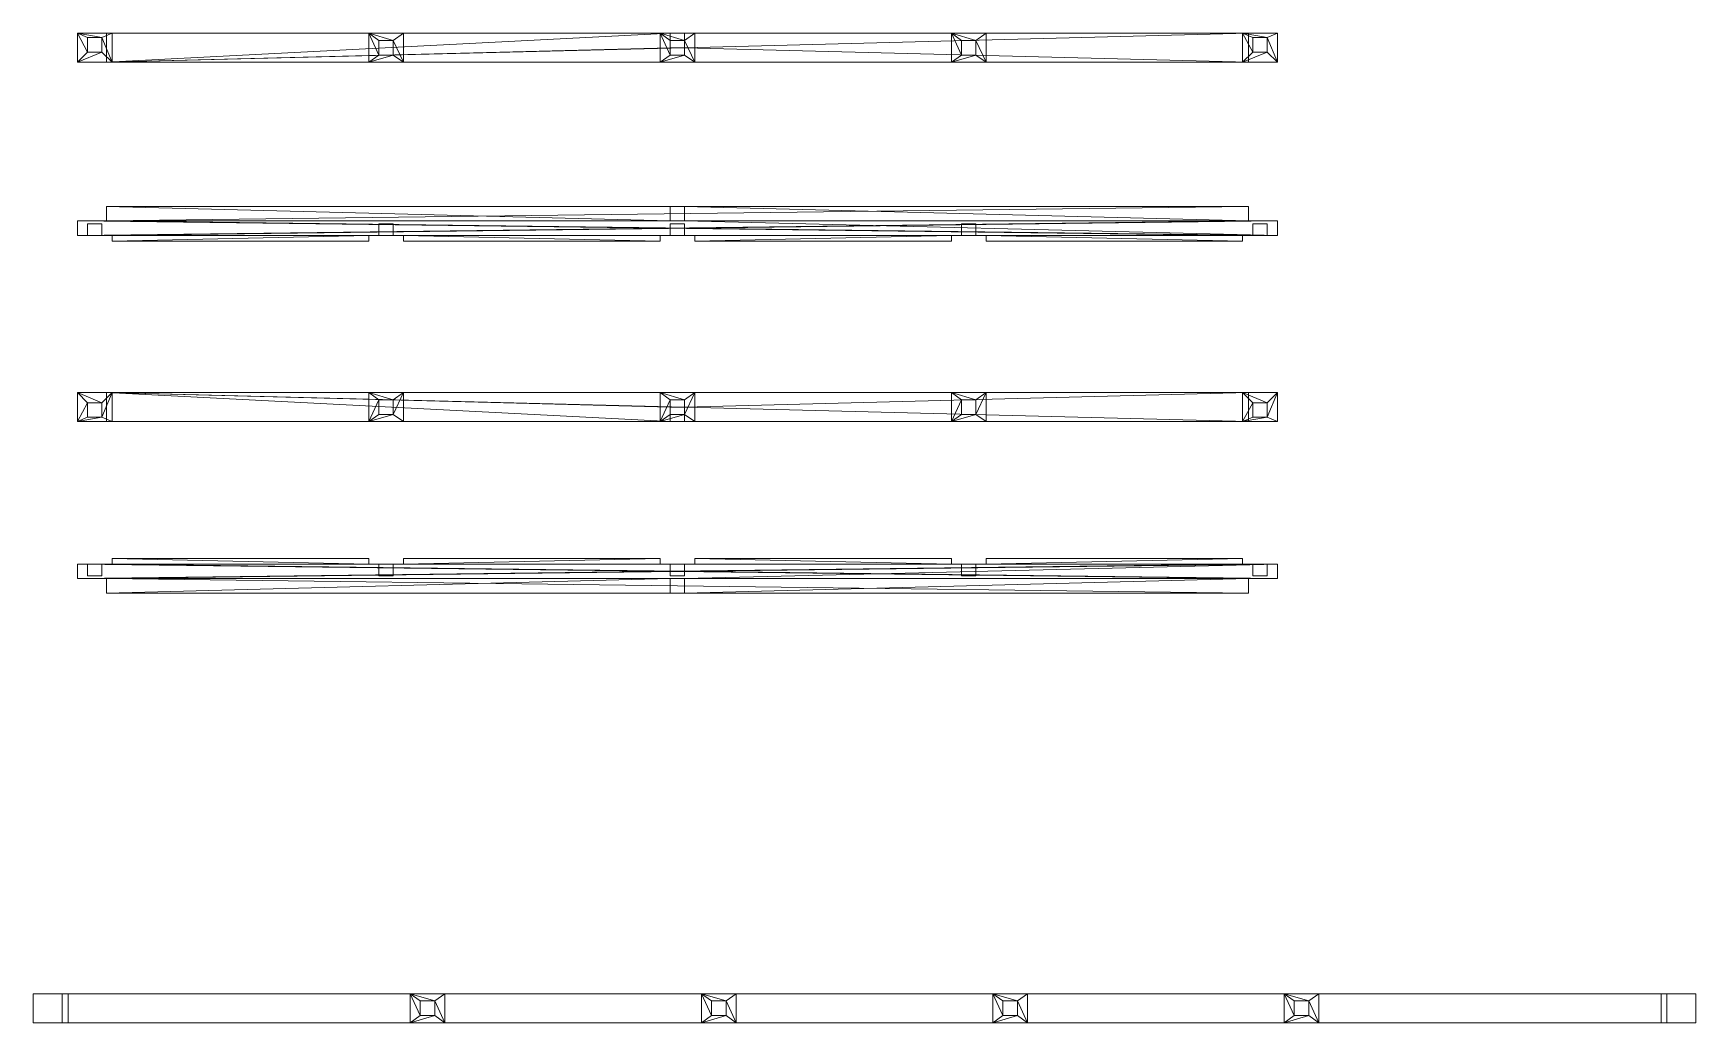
# Model space of a CAD drawing. Header units: millimetres. Extents: x 1039 to 86168, y -97507 to 20336.
# Drawn here: x 74698 to 86168, y -8782 to -1953 of the extents above; entities that cross this region are included whole.
import ezdxf

# ---------------------------------------------------------------- set-up
doc = ezdxf.new("R2010")
doc.units = ezdxf.units.MM
doc.header["$MEASUREMENT"] = 0
doc.layers.add('ЧЕРТЕжи обвязка брус', color=7, linetype='Continuous')

# ---------------------------------------------------------------- blocks, each defined once
blk = doc.blocks.new('Морф_306EFEF5-3B23-46CC-804E-8B59269BD455')
at = {"layer": 'ЧЕРТЕжи обвязка брус', "lineweight": 0}
mesh = blk.add_polyface(dxfattribs=at)
corners = [(77082, -3268, 66), (77182, -3268, 66), (77182, -3268, 166), (77082, -3268, 166), (75002, -3348, 16), (75003, -3348, 16), (75242, -3348, 16), (75242, -3348, 216), (75003, -3348, 216), (75002, -3348, 216), (75172, -3348, 86), (75072, -3348, 86), (75072, -3348, 186), (75172, -3348, 186), (75242, -3388, 16), (77012, -3388, 16), (77012, -3388, 216), (75242, -3388, 216), (75202, -3248, 16), (75002, -3248, 16), (75002, -3248, 216), (75202, -3248, 216), (75202, -3148, 16), (75202, -3148, 216), (77012, -3348, 216), (77012, -3348, 16), (77252, -3348, 16), (77252, -3348, 216), (77182, -3348, 66), (77082, -3348, 66), (77082, -3348, 166), (77182, -3348, 166), (75072, -3268, 86), (75172, -3268, 86), (75172, -3268, 186), (75072, -3268, 186), (83081, -3148, 16), (83081, -3248, 16), (83281, -3248, 16), (83281, -3348, 16), (83041, -3348, 16), (83041, -3388, 16), (81272, -3388, 16), (81272, -3348, 16), (81032, -3348, 16), (81032, -3388, 16), (79262, -3388, 16), (79262, -3348, 16), (79022, -3348, 16), (79022, -3388, 16), (77252, -3388, 16), (79092, -3148, 216), (79092, -3148, 116), (79192, -3148, 116), (79192, -3148, 216), (83081, -3148, 216), (79262, -3348, 216), (79022, -3348, 216), (79192, -3348, 66), (79092, -3348, 66), (79092, -3348, 166), (79192, -3348, 166), (79022, -3388, 216), (77252, -3388, 216), (79262, -3388, 216), (81032, -3388, 216), (81032, -3348, 216), (81272, -3348, 216), (81272, -3388, 216), (83041, -3388, 216), (83041, -3348, 216), (83281, -3348, 216), (83281, -3248, 216), (83081, -3248, 216), (79192, -3248, 216), (79092, -3248, 216), (79092, -3268, 166), (79092, -3268, 66), (79192, -3268, 66), (79192, -3268, 166), (81102, -3268, 66), (81202, -3268, 66), (81202, -3268, 166), (81102, -3268, 166), (81202, -3348, 66), (81102, -3348, 66), (81102, -3348, 166), (81202, -3348, 166), (79092, -3248, 116), (79192, -3248, 116), (83211, -3348, 86), (83111, -3348, 86), (83111, -3348, 186), (83211, -3348, 186), (83211, -3268, 86), (83211, -3268, 186), (83111, -3268, 186), (83111, -3268, 86)]
mesh.append_faces([[corners[k] for k in face] for face in [(53, 52, 88, 89), (75, 74, 89, 88), (52, 51, 75, 88), (53, 89, 74, 54)]], dxfattribs={"color": 25})
mesh.append_faces([[corners[k] for k in face] for face in [(0, 1, 2, 3), (14, 15, 16, 17), (18, 19, 20, 21), (22, 18, 21, 23), (19, 4, 9, 20), (6, 14, 17, 7), (15, 25, 24, 16), (32, 33, 34, 35), (34, 33, 10, 13), (12, 11, 32, 35), (11, 10, 33, 32), (30, 29, 0, 3), (1, 28, 31, 2), (34, 13, 12, 35), (49, 48, 57, 62), (50, 49, 62, 63), (28, 1, 0, 29), (2, 31, 30, 3), (26, 50, 63, 27), (76, 77, 78, 79), (60, 59, 77, 76), (78, 58, 61, 79), (80, 81, 82, 83), (47, 46, 64, 56), (46, 45, 65, 64), (45, 44, 66, 65), (59, 58, 78, 77), (61, 60, 76, 79), (81, 84, 87, 82), (85, 80, 83, 86), (81, 80, 85, 84), (83, 82, 87, 86), (42, 41, 69, 68), (38, 37, 73, 72), (37, 36, 55, 73), (39, 38, 72, 71), (41, 40, 70, 69), (43, 42, 68, 67), (94, 95, 96, 97), (95, 94, 90, 93), (92, 91, 97, 96), (91, 90, 94, 97), (92, 96, 95, 93)]], dxfattribs={"color": 113})
mesh.append_faces([[corners[k] for k in face] for face in [(36, 18, 22), (55, 53, 54), (23, 75, 51), (54, 73, 55)]], dxfattribs={"vtx0": -1, "color": 113})
mesh.append_faces([[corners[k] for k in face] for face in [(7, 13, 6), (27, 31, 26), (26, 28, 25), (36, 53, 55), (56, 61, 47), (47, 58, 48), (67, 87, 43), (43, 84, 44), (71, 93, 39), (39, 90, 40)]], dxfattribs={"vtx0": -1, "vtx1": -1, "color": 113})
mesh.append_faces([[corners[k] for k in face] for face in [(7, 9, 13), (6, 10, 4), (40, 44, 47), (48, 25, 6), (37, 6, 4), (7, 27, 57), (56, 67, 70), (74, 21, 71)]], dxfattribs={"vtx0": -1, "vtx1": -1, "vtx2": -1, "color": 113})
mesh.append_faces([[corners[k] for k in face] for face in [(11, 9, 4), (9, 12, 13), (6, 13, 10), (29, 24, 25), (24, 30, 31), (26, 31, 28), (40, 43, 44), (44, 46, 47), (48, 26, 25), (25, 14, 6), (37, 4, 19), (22, 51, 52), (22, 52, 53), (59, 57, 48), (57, 60, 61), (47, 61, 58), (7, 24, 27), (27, 62, 57), (56, 66, 67), (67, 69, 70), (21, 70, 71), (74, 71, 72), (85, 66, 44), (66, 86, 87), (43, 87, 84), (91, 70, 40), (70, 92, 93), (39, 93, 90)]], dxfattribs={"vtx0": -1, "vtx2": -1, "color": 113})
mesh.append_faces([[corners[k] for k in face] for face in [(11, 12, 9), (10, 11, 4), (29, 30, 24), (28, 29, 25), (27, 24, 31), (40, 41, 43), (48, 49, 26), (38, 39, 6), (37, 38, 6), (36, 37, 18), (36, 22, 53), (59, 60, 57), (58, 59, 48), (56, 57, 61), (7, 17, 24), (56, 64, 66), (20, 9, 70), (21, 20, 70), (23, 21, 75), (54, 74, 73), (85, 86, 66), (84, 85, 44), (67, 66, 87), (91, 92, 70), (90, 91, 40), (71, 70, 93)]], dxfattribs={"vtx1": -1, "vtx2": -1, "color": 113})
mesh.append_faces([[corners[k] for k in face] for face in [(41, 42, 43), (44, 45, 46), (49, 50, 26), (25, 15, 14), (22, 23, 51), (17, 16, 24), (27, 63, 62), (64, 65, 66), (67, 68, 69)]], dxfattribs={"vtx2": -1, "color": 113})
blk = doc.blocks.new('Морф_24E34628-1A79-4F48-91E6-C714DB677162')
at = {"layer": 'ЧЕРТЕжи обвязка брус', "lineweight": 0}
mesh = blk.add_polyface(dxfattribs=at)
corners = [(77082, -4483, 136), (77182, -4483, 136), (77182, -4583, 136), (77082, -4583, 136), (75002, -4433, 56), (75003, -4433, 56), (75242, -4433, 56), (75242, -4633, 56), (75003, -4633, 56), (75002, -4633, 56), (75172, -4503, 56), (75072, -4503, 56), (75072, -4603, 56), (75172, -4603, 56), (75242, -4433, 16), (77012, -4433, 16), (77012, -4633, 16), (75242, -4633, 16), (75202, -4433, 156), (75002, -4433, 156), (75002, -4633, 156), (75202, -4633, 156), (75202, -4433, 256), (75202, -4633, 256), (77012, -4633, 56), (77012, -4433, 56), (77252, -4433, 56), (77252, -4633, 56), (77182, -4483, 56), (77082, -4483, 56), (77082, -4583, 56), (77182, -4583, 56), (75072, -4503, 136), (75172, -4503, 136), (75172, -4603, 136), (75072, -4603, 136), (83081, -4433, 256), (83081, -4433, 156), (83281, -4433, 156), (83281, -4433, 56), (83041, -4433, 56), (83041, -4433, 16), (81272, -4433, 16), (81272, -4433, 56), (81032, -4433, 56), (81032, -4433, 16), (79262, -4433, 16), (79262, -4433, 56), (79022, -4433, 56), (79022, -4433, 16), (77252, -4433, 16), (79092, -4633, 256), (79092, -4533, 256), (79192, -4533, 256), (79192, -4633, 256), (83081, -4633, 256), (79262, -4633, 56), (79022, -4633, 56), (79192, -4483, 56), (79092, -4483, 56), (79092, -4583, 56), (79192, -4583, 56), (79022, -4633, 16), (77252, -4633, 16), (79262, -4633, 16), (81032, -4633, 16), (81032, -4633, 56), (81272, -4633, 56), (81272, -4633, 16), (83041, -4633, 16), (83041, -4633, 56), (83281, -4633, 56), (83281, -4633, 156), (83081, -4633, 156), (79192, -4633, 156), (79092, -4633, 156), (79092, -4583, 136), (79092, -4483, 136), (79192, -4483, 136), (79192, -4583, 136), (81102, -4483, 136), (81202, -4483, 136), (81202, -4583, 136), (81102, -4583, 136), (81202, -4483, 56), (81102, -4483, 56), (81102, -4583, 56), (81202, -4583, 56), (79092, -4533, 156), (79192, -4533, 156), (83211, -4503, 56), (83111, -4503, 56), (83111, -4603, 56), (83211, -4603, 56), (83211, -4503, 136), (83211, -4603, 136), (83111, -4603, 136), (83111, -4503, 136)]
mesh.append_faces([[corners[k] for k in face] for face in [(53, 52, 88, 89), (75, 74, 89, 88), (52, 51, 75, 88), (53, 89, 74, 54)]], dxfattribs={"color": 25})
mesh.append_faces([[corners[k] for k in face] for face in [(0, 1, 2, 3), (14, 15, 16, 17), (18, 19, 20, 21), (22, 18, 21, 23), (19, 4, 9, 20), (6, 14, 17, 7), (15, 25, 24, 16), (32, 33, 34, 35), (34, 33, 10, 13), (12, 11, 32, 35), (11, 10, 33, 32), (30, 29, 0, 3), (1, 28, 31, 2), (34, 13, 12, 35), (49, 48, 57, 62), (50, 49, 62, 63), (28, 1, 0, 29), (2, 31, 30, 3), (26, 50, 63, 27), (76, 77, 78, 79), (60, 59, 77, 76), (78, 58, 61, 79), (80, 81, 82, 83), (47, 46, 64, 56), (46, 45, 65, 64), (45, 44, 66, 65), (59, 58, 78, 77), (61, 60, 76, 79), (81, 84, 87, 82), (85, 80, 83, 86), (81, 80, 85, 84), (83, 82, 87, 86), (42, 41, 69, 68), (38, 37, 73, 72), (37, 36, 55, 73), (39, 38, 72, 71), (41, 40, 70, 69), (43, 42, 68, 67), (94, 95, 96, 97), (95, 94, 90, 93), (92, 91, 97, 96), (91, 90, 94, 97), (92, 96, 95, 93)]], dxfattribs={"color": 113})
mesh.append_faces([[corners[k] for k in face] for face in [(36, 18, 22), (55, 53, 54), (23, 75, 51), (54, 73, 55)]], dxfattribs={"vtx0": -1, "color": 113})
mesh.append_faces([[corners[k] for k in face] for face in [(7, 13, 6), (27, 31, 26), (26, 28, 25), (36, 53, 55), (56, 61, 47), (47, 58, 48), (67, 87, 43), (43, 84, 44), (71, 93, 39), (39, 90, 40)]], dxfattribs={"vtx0": -1, "vtx1": -1, "color": 113})
mesh.append_faces([[corners[k] for k in face] for face in [(7, 9, 13), (6, 10, 4), (40, 44, 47), (48, 25, 6), (37, 6, 4), (7, 27, 57), (56, 67, 70), (74, 21, 71)]], dxfattribs={"vtx0": -1, "vtx1": -1, "vtx2": -1, "color": 113})
mesh.append_faces([[corners[k] for k in face] for face in [(11, 9, 4), (9, 12, 13), (6, 13, 10), (29, 24, 25), (24, 30, 31), (26, 31, 28), (40, 43, 44), (44, 46, 47), (48, 26, 25), (25, 14, 6), (37, 4, 19), (22, 51, 52), (22, 52, 53), (59, 57, 48), (57, 60, 61), (47, 61, 58), (7, 24, 27), (27, 62, 57), (56, 66, 67), (67, 69, 70), (21, 70, 71), (74, 71, 72), (85, 66, 44), (66, 86, 87), (43, 87, 84), (91, 70, 40), (70, 92, 93), (39, 93, 90)]], dxfattribs={"vtx0": -1, "vtx2": -1, "color": 113})
mesh.append_faces([[corners[k] for k in face] for face in [(11, 12, 9), (10, 11, 4), (29, 30, 24), (28, 29, 25), (27, 24, 31), (40, 41, 43), (48, 49, 26), (38, 39, 6), (37, 38, 6), (36, 37, 18), (36, 22, 53), (59, 60, 57), (58, 59, 48), (56, 57, 61), (7, 17, 24), (56, 64, 66), (20, 9, 70), (21, 20, 70), (23, 21, 75), (54, 74, 73), (85, 86, 66), (84, 85, 44), (67, 66, 87), (91, 92, 70), (90, 91, 40), (71, 70, 93)]], dxfattribs={"vtx1": -1, "vtx2": -1, "color": 113})
mesh.append_faces([[corners[k] for k in face] for face in [(41, 42, 43), (44, 45, 46), (49, 50, 26), (25, 15, 14), (22, 23, 51), (17, 16, 24), (27, 63, 62), (64, 65, 66), (67, 68, 69)]], dxfattribs={"vtx2": -1, "color": 113})
blk = doc.blocks.new('Морф_732F7AE2-8E30-49AB-9228-77F74924F3DA')
at = {"layer": 'ЧЕРТЕжи обвязка брус', "lineweight": 0}
mesh = blk.add_polyface(dxfattribs=at)
corners = [(77082, -5697, 6), (77182, -5697, 6), (77182, -5697, -94), (77082, -5697, -94), (75002, -5617, 56), (75003, -5617, 56), (75242, -5617, 56), (75242, -5617, -144), (75003, -5617, -144), (75002, -5617, -144), (75172, -5617, -14), (75072, -5617, -14), (75072, -5617, -114), (75172, -5617, -114), (75242, -5577, 56), (77012, -5577, 56), (77012, -5577, -144), (75242, -5577, -144), (75202, -5717, 56), (75002, -5717, 56), (75002, -5717, -144), (75202, -5717, -144), (75202, -5817, 56), (75202, -5817, -144), (77012, -5617, -144), (77012, -5617, 56), (77252, -5617, 56), (77252, -5617, -144), (77182, -5617, 6), (77082, -5617, 6), (77082, -5617, -94), (77182, -5617, -94), (75072, -5697, -14), (75172, -5697, -14), (75172, -5697, -114), (75072, -5697, -114), (83081, -5817, 56), (83081, -5717, 56), (83281, -5717, 56), (83281, -5617, 56), (83041, -5617, 56), (83041, -5577, 56), (81272, -5577, 56), (81272, -5617, 56), (81032, -5617, 56), (81032, -5577, 56), (79262, -5577, 56), (79262, -5617, 56), (79022, -5617, 56), (79022, -5577, 56), (77252, -5577, 56), (79092, -5817, -144), (79092, -5817, -44), (79192, -5817, -44), (79192, -5817, -144), (83081, -5817, -144), (79262, -5617, -144), (79022, -5617, -144), (79192, -5617, 6), (79092, -5617, 6), (79092, -5617, -94), (79192, -5617, -94), (79022, -5577, -144), (77252, -5577, -144), (79262, -5577, -144), (81032, -5577, -144), (81032, -5617, -144), (81272, -5617, -144), (81272, -5577, -144), (83041, -5577, -144), (83041, -5617, -144), (83281, -5617, -144), (83281, -5717, -144), (83081, -5717, -144), (79192, -5717, -144), (79092, -5717, -144), (79092, -5697, -94), (79092, -5697, 6), (79192, -5697, 6), (79192, -5697, -94), (81102, -5697, 6), (81202, -5697, 6), (81202, -5697, -94), (81102, -5697, -94), (81202, -5617, 6), (81102, -5617, 6), (81102, -5617, -94), (81202, -5617, -94), (79092, -5717, -44), (79192, -5717, -44), (83211, -5617, -14), (83111, -5617, -14), (83111, -5617, -114), (83211, -5617, -114), (83211, -5697, -14), (83211, -5697, -114), (83111, -5697, -114), (83111, -5697, -14)]
mesh.append_faces([[corners[k] for k in face] for face in [(53, 52, 88, 89), (75, 74, 89, 88), (52, 51, 75, 88), (53, 89, 74, 54)]], dxfattribs={"color": 25})
mesh.append_faces([[corners[k] for k in face] for face in [(0, 1, 2, 3), (14, 15, 16, 17), (18, 19, 20, 21), (22, 18, 21, 23), (19, 4, 9, 20), (6, 14, 17, 7), (15, 25, 24, 16), (32, 33, 34, 35), (34, 33, 10, 13), (12, 11, 32, 35), (11, 10, 33, 32), (30, 29, 0, 3), (1, 28, 31, 2), (34, 13, 12, 35), (49, 48, 57, 62), (50, 49, 62, 63), (28, 1, 0, 29), (2, 31, 30, 3), (26, 50, 63, 27), (76, 77, 78, 79), (60, 59, 77, 76), (78, 58, 61, 79), (80, 81, 82, 83), (47, 46, 64, 56), (46, 45, 65, 64), (45, 44, 66, 65), (59, 58, 78, 77), (61, 60, 76, 79), (81, 84, 87, 82), (85, 80, 83, 86), (81, 80, 85, 84), (83, 82, 87, 86), (42, 41, 69, 68), (38, 37, 73, 72), (37, 36, 55, 73), (39, 38, 72, 71), (41, 40, 70, 69), (43, 42, 68, 67), (94, 95, 96, 97), (95, 94, 90, 93), (92, 91, 97, 96), (91, 90, 94, 97), (92, 96, 95, 93)]], dxfattribs={"color": 113})
mesh.append_faces([[corners[k] for k in face] for face in [(36, 18, 22), (55, 53, 54), (23, 75, 51), (54, 73, 55)]], dxfattribs={"vtx0": -1, "color": 113})
mesh.append_faces([[corners[k] for k in face] for face in [(7, 13, 6), (27, 31, 26), (26, 28, 25), (36, 53, 55), (56, 61, 47), (47, 58, 48), (67, 87, 43), (43, 84, 44), (71, 93, 39), (39, 90, 40)]], dxfattribs={"vtx0": -1, "vtx1": -1, "color": 113})
mesh.append_faces([[corners[k] for k in face] for face in [(7, 9, 13), (6, 10, 4), (40, 44, 47), (48, 25, 6), (37, 6, 4), (7, 27, 57), (56, 67, 70), (74, 21, 71)]], dxfattribs={"vtx0": -1, "vtx1": -1, "vtx2": -1, "color": 113})
mesh.append_faces([[corners[k] for k in face] for face in [(11, 9, 4), (9, 12, 13), (6, 13, 10), (29, 24, 25), (24, 30, 31), (26, 31, 28), (40, 43, 44), (44, 46, 47), (48, 26, 25), (25, 14, 6), (37, 4, 19), (22, 51, 52), (22, 52, 53), (59, 57, 48), (57, 60, 61), (47, 61, 58), (7, 24, 27), (27, 62, 57), (56, 66, 67), (67, 69, 70), (21, 70, 71), (74, 71, 72), (85, 66, 44), (66, 86, 87), (43, 87, 84), (91, 70, 40), (70, 92, 93), (39, 93, 90)]], dxfattribs={"vtx0": -1, "vtx2": -1, "color": 113})
mesh.append_faces([[corners[k] for k in face] for face in [(11, 12, 9), (10, 11, 4), (29, 30, 24), (28, 29, 25), (27, 24, 31), (40, 41, 43), (48, 49, 26), (38, 39, 6), (37, 38, 6), (36, 37, 18), (36, 22, 53), (59, 60, 57), (58, 59, 48), (56, 57, 61), (7, 17, 24), (56, 64, 66), (20, 9, 70), (21, 20, 70), (23, 21, 75), (54, 74, 73), (85, 86, 66), (84, 85, 44), (67, 66, 87), (91, 92, 70), (90, 91, 40), (71, 70, 93)]], dxfattribs={"vtx1": -1, "vtx2": -1, "color": 113})
mesh.append_faces([[corners[k] for k in face] for face in [(41, 42, 43), (44, 45, 46), (49, 50, 26), (25, 15, 14), (22, 23, 51), (17, 16, 24), (27, 63, 62), (64, 65, 66), (67, 68, 69)]], dxfattribs={"vtx2": -1, "color": 113})
blk = doc.blocks.new('Морф_172D1534-B28B-4B5A-B366-1DF6D31EC505')
at = {"layer": 'ЧЕРТЕжи обвязка брус', "lineweight": 0}
mesh = blk.add_polyface(dxfattribs=at)
corners = [(77082, -2103, 130), (77182, -2103, 130), (77182, -2003, 130), (77082, -2003, 130), (75002, -2153, 210), (75003, -2153, 210), (75242, -2153, 210), (75242, -1953, 210), (75003, -1953, 210), (75002, -1953, 210), (75172, -2083, 210), (75072, -2083, 210), (75072, -1983, 210), (75172, -1983, 210), (75242, -2153, 250), (77012, -2153, 250), (77012, -1953, 250), (75242, -1953, 250), (75202, -2153, 110), (75002, -2153, 110), (75002, -1953, 110), (75202, -1953, 110), (75202, -2153, 10), (75202, -1953, 10), (77012, -1953, 210), (77012, -2153, 210), (77252, -2153, 210), (77252, -1953, 210), (77182, -2103, 210), (77082, -2103, 210), (77082, -2003, 210), (77182, -2003, 210), (75072, -2083, 130), (75172, -2083, 130), (75172, -1983, 130), (75072, -1983, 130), (83081, -2153, 10), (83081, -2153, 110), (83281, -2153, 110), (83281, -2153, 210), (83041, -2153, 210), (83041, -2153, 250), (81272, -2153, 250), (81272, -2153, 210), (81032, -2153, 210), (81032, -2153, 250), (79262, -2153, 250), (79262, -2153, 210), (79022, -2153, 210), (79022, -2153, 250), (77252, -2153, 250), (79092, -1953, 10), (79092, -2053, 10), (79192, -2053, 10), (79192, -1953, 10), (83081, -1953, 10), (79262, -1953, 210), (79022, -1953, 210), (79192, -2103, 210), (79092, -2103, 210), (79092, -2003, 210), (79192, -2003, 210), (79022, -1953, 250), (77252, -1953, 250), (79262, -1953, 250), (81032, -1953, 250), (81032, -1953, 210), (81272, -1953, 210), (81272, -1953, 250), (83041, -1953, 250), (83041, -1953, 210), (83281, -1953, 210), (83281, -1953, 110), (83081, -1953, 110), (79192, -1953, 110), (79092, -1953, 110), (79092, -2003, 130), (79092, -2103, 130), (79192, -2103, 130), (79192, -2003, 130), (81102, -2103, 130), (81202, -2103, 130), (81202, -2003, 130), (81102, -2003, 130), (81202, -2103, 210), (81102, -2103, 210), (81102, -2003, 210), (81202, -2003, 210), (79092, -2053, 110), (79192, -2053, 110), (83211, -2083, 210), (83111, -2083, 210), (83111, -1983, 210), (83211, -1983, 210), (83211, -2083, 130), (83211, -1983, 130), (83111, -1983, 130), (83111, -2083, 130)]
mesh.append_faces([[corners[k] for k in face] for face in [(53, 52, 88, 89), (75, 74, 89, 88), (52, 51, 75, 88), (53, 89, 74, 54)]], dxfattribs={"color": 25})
mesh.append_faces([[corners[k] for k in face] for face in [(0, 1, 2, 3), (14, 15, 16, 17), (18, 19, 20, 21), (22, 18, 21, 23), (19, 4, 9, 20), (6, 14, 17, 7), (15, 25, 24, 16), (32, 33, 34, 35), (34, 33, 10, 13), (12, 11, 32, 35), (11, 10, 33, 32), (30, 29, 0, 3), (1, 28, 31, 2), (34, 13, 12, 35), (49, 48, 57, 62), (50, 49, 62, 63), (28, 1, 0, 29), (2, 31, 30, 3), (26, 50, 63, 27), (76, 77, 78, 79), (60, 59, 77, 76), (78, 58, 61, 79), (80, 81, 82, 83), (47, 46, 64, 56), (46, 45, 65, 64), (45, 44, 66, 65), (59, 58, 78, 77), (61, 60, 76, 79), (81, 84, 87, 82), (85, 80, 83, 86), (81, 80, 85, 84), (83, 82, 87, 86), (42, 41, 69, 68), (38, 37, 73, 72), (37, 36, 55, 73), (39, 38, 72, 71), (41, 40, 70, 69), (43, 42, 68, 67), (94, 95, 96, 97), (95, 94, 90, 93), (92, 91, 97, 96), (91, 90, 94, 97), (92, 96, 95, 93)]], dxfattribs={"color": 113})
mesh.append_faces([[corners[k] for k in face] for face in [(36, 18, 22), (55, 53, 54), (23, 75, 51), (54, 73, 55)]], dxfattribs={"vtx0": -1, "color": 113})
mesh.append_faces([[corners[k] for k in face] for face in [(7, 13, 6), (27, 31, 26), (26, 28, 25), (36, 53, 55), (56, 61, 47), (47, 58, 48), (67, 87, 43), (43, 84, 44), (71, 93, 39), (39, 90, 40)]], dxfattribs={"vtx0": -1, "vtx1": -1, "color": 113})
mesh.append_faces([[corners[k] for k in face] for face in [(7, 9, 13), (6, 10, 4), (40, 44, 47), (48, 25, 6), (37, 6, 4), (7, 27, 57), (56, 67, 70), (74, 21, 71)]], dxfattribs={"vtx0": -1, "vtx1": -1, "vtx2": -1, "color": 113})
mesh.append_faces([[corners[k] for k in face] for face in [(11, 9, 4), (9, 12, 13), (6, 13, 10), (29, 24, 25), (24, 30, 31), (26, 31, 28), (40, 43, 44), (44, 46, 47), (48, 26, 25), (25, 14, 6), (37, 4, 19), (22, 51, 52), (22, 52, 53), (59, 57, 48), (57, 60, 61), (47, 61, 58), (7, 24, 27), (27, 62, 57), (56, 66, 67), (67, 69, 70), (21, 70, 71), (74, 71, 72), (85, 66, 44), (66, 86, 87), (43, 87, 84), (91, 70, 40), (70, 92, 93), (39, 93, 90)]], dxfattribs={"vtx0": -1, "vtx2": -1, "color": 113})
mesh.append_faces([[corners[k] for k in face] for face in [(11, 12, 9), (10, 11, 4), (29, 30, 24), (28, 29, 25), (27, 24, 31), (40, 41, 43), (48, 49, 26), (38, 39, 6), (37, 38, 6), (36, 37, 18), (36, 22, 53), (59, 60, 57), (58, 59, 48), (56, 57, 61), (7, 17, 24), (56, 64, 66), (20, 9, 70), (21, 20, 70), (23, 21, 75), (54, 74, 73), (85, 86, 66), (84, 85, 44), (67, 66, 87), (91, 92, 70), (90, 91, 40), (71, 70, 93)]], dxfattribs={"vtx1": -1, "vtx2": -1, "color": 113})
mesh.append_faces([[corners[k] for k in face] for face in [(41, 42, 43), (44, 45, 46), (49, 50, 26), (25, 15, 14), (22, 23, 51), (17, 16, 24), (27, 63, 62), (64, 65, 66), (67, 68, 69)]], dxfattribs={"vtx2": -1, "color": 113})
blk = doc.blocks.new('Морф_34E472AB-0D78-4B2D-B10E-95221DC30C80')
at = {"layer": 'ЧЕРТЕжи обвязка брус', "lineweight": 0}
mesh = blk.add_polyface(dxfattribs=at)
corners = [(74938, -8782, 250), (77298, -8782, 250), (77298, -8582, 250), (74938, -8582, 250), (74698, -8782, 110), (74898, -8782, 110), (74898, -8582, 110), (74698, -8582, 110), (74698, -8782, 10), (74698, -8582, 10), (74898, -8782, 210), (74898, -8582, 210), (74938, -8782, 210), (74938, -8582, 210), (77298, -8582, 210), (77298, -8782, 210), (77538, -8782, 210), (77538, -8582, 210), (77468, -8632, 210), (77468, -8732, 210), (77368, -8732, 210), (77368, -8632, 210), (77368, -8632, 130), (77368, -8732, 130), (77468, -8732, 130), (77468, -8632, 130), (86168, -8782, 10), (86168, -8782, 110), (85968, -8782, 110), (85968, -8782, 210), (85928, -8782, 210), (85928, -8782, 250), (83568, -8782, 250), (83568, -8782, 210), (83328, -8782, 210), (83328, -8782, 250), (81558, -8782, 250), (81558, -8782, 210), (81318, -8782, 210), (81318, -8782, 250), (79548, -8782, 250), (79548, -8782, 210), (79308, -8782, 210), (79308, -8782, 250), (77538, -8782, 250), (86168, -8582, 10), (79548, -8582, 210), (79308, -8582, 210), (79478, -8732, 210), (79378, -8732, 210), (79378, -8632, 210), (79478, -8632, 210), (79308, -8582, 250), (77538, -8582, 250), (79378, -8632, 130), (79378, -8732, 130), (79478, -8732, 130), (79478, -8632, 130), (79548, -8582, 250), (81318, -8582, 250), (81318, -8582, 210), (81558, -8582, 210), (81558, -8582, 250), (83328, -8582, 250), (83328, -8582, 210), (83568, -8582, 210), (83568, -8582, 250), (85928, -8582, 250), (85928, -8582, 210), (85968, -8582, 210), (85968, -8582, 110), (86168, -8582, 110), (81488, -8632, 210), (81488, -8732, 210), (81388, -8732, 210), (81388, -8632, 210), (83398, -8732, 210), (83398, -8632, 210), (83498, -8632, 210), (83498, -8732, 210), (81388, -8632, 130), (81388, -8732, 130), (81488, -8732, 130), (81488, -8632, 130), (83398, -8632, 130), (83398, -8732, 130), (83498, -8732, 130), (83498, -8632, 130)]
mesh.append_faces([[corners[k] for k in face] for face in [(0, 1, 2, 3), (4, 5, 6, 7), (8, 4, 7, 9), (5, 10, 11, 6), (10, 12, 13, 11), (12, 0, 3, 13), (22, 23, 24, 25), (22, 25, 18, 21), (23, 20, 19, 24), (23, 22, 21, 20), (19, 18, 25, 24), (1, 15, 14, 2), (8, 9, 45, 26), (44, 43, 52, 53), (43, 42, 47, 52), (16, 44, 53, 17), (54, 55, 56, 57), (54, 57, 51, 50), (55, 49, 48, 56), (48, 51, 57, 56), (49, 55, 54, 50), (40, 39, 59, 58), (36, 35, 63, 62), (35, 34, 64, 63), (37, 36, 62, 61), (39, 38, 60, 59), (80, 81, 82, 83), (84, 85, 86, 87), (72, 75, 80, 83), (74, 73, 82, 81), (81, 80, 75, 74), (77, 76, 85, 84), (73, 72, 83, 82), (41, 40, 58, 46), (28, 27, 71, 70), (29, 28, 70, 69), (27, 26, 45, 71), (30, 29, 69, 68), (32, 31, 67, 66), (84, 87, 78, 77), (85, 76, 79, 86), (86, 79, 78, 87), (33, 32, 66, 65), (31, 30, 68, 67)]], dxfattribs={"color": 33})
mesh.append_faces([[corners[k] for k in face] for face in [(8, 5, 4), (45, 70, 71)]], dxfattribs={"vtx0": -1, "color": 33})
mesh.append_faces([[corners[k] for k in face] for face in [(17, 18, 16), (16, 19, 15), (26, 5, 8), (46, 51, 41), (41, 48, 42), (9, 70, 45), (61, 72, 37), (37, 73, 38), (65, 78, 33), (33, 79, 34)]], dxfattribs={"vtx0": -1, "vtx1": -1, "color": 33})
mesh.append_faces([[corners[k] for k in face] for face in [(20, 14, 15), (14, 21, 18), (16, 18, 19), (30, 32, 33), (34, 36, 37), (38, 40, 41), (42, 44, 16), (15, 0, 12), (28, 12, 10), (28, 10, 5), (49, 47, 42), (47, 50, 51), (41, 51, 48), (13, 2, 14), (17, 52, 47), (46, 59, 60), (61, 63, 64), (65, 67, 68), (6, 68, 69), (6, 69, 70), (74, 60, 38), (60, 75, 72), (37, 72, 73), (76, 64, 34), (64, 77, 78), (33, 78, 79)]], dxfattribs={"vtx0": -1, "vtx2": -1, "color": 33})
mesh.append_faces([[corners[k] for k in face] for face in [(20, 21, 14), (19, 20, 15), (17, 14, 18), (28, 29, 12), (26, 27, 5), (49, 50, 47), (48, 49, 42), (46, 47, 51), (6, 11, 68), (9, 7, 70), (74, 75, 60), (73, 74, 38), (61, 60, 72), (76, 77, 64), (79, 76, 34), (65, 64, 78)]], dxfattribs={"vtx1": -1, "vtx2": -1, "color": 33})
mesh.append_faces([[corners[k] for k in face] for face in [(30, 31, 32), (34, 35, 36), (38, 39, 40), (42, 43, 44), (15, 1, 0), (13, 3, 2), (17, 53, 52), (46, 58, 59), (61, 62, 63), (65, 66, 67)]], dxfattribs={"vtx2": -1, "color": 33})

msp = doc.modelspace()

# ---------------------------------------------------------------- block references
at = {"layer": 'ЧЕРТЕжи обвязка брус', "linetype": 'Continuous', "lineweight": 0}
for name in ['Морф_172D1534-B28B-4B5A-B366-1DF6D31EC505', 'Морф_306EFEF5-3B23-46CC-804E-8B59269BD455', 'Морф_24E34628-1A79-4F48-91E6-C714DB677162', 'Морф_732F7AE2-8E30-49AB-9228-77F74924F3DA', 'Морф_34E472AB-0D78-4B2D-B10E-95221DC30C80']:
    msp.add_blockref(name, (0, 0), dxfattribs=at)

doc.saveas('drawing.dxf')
